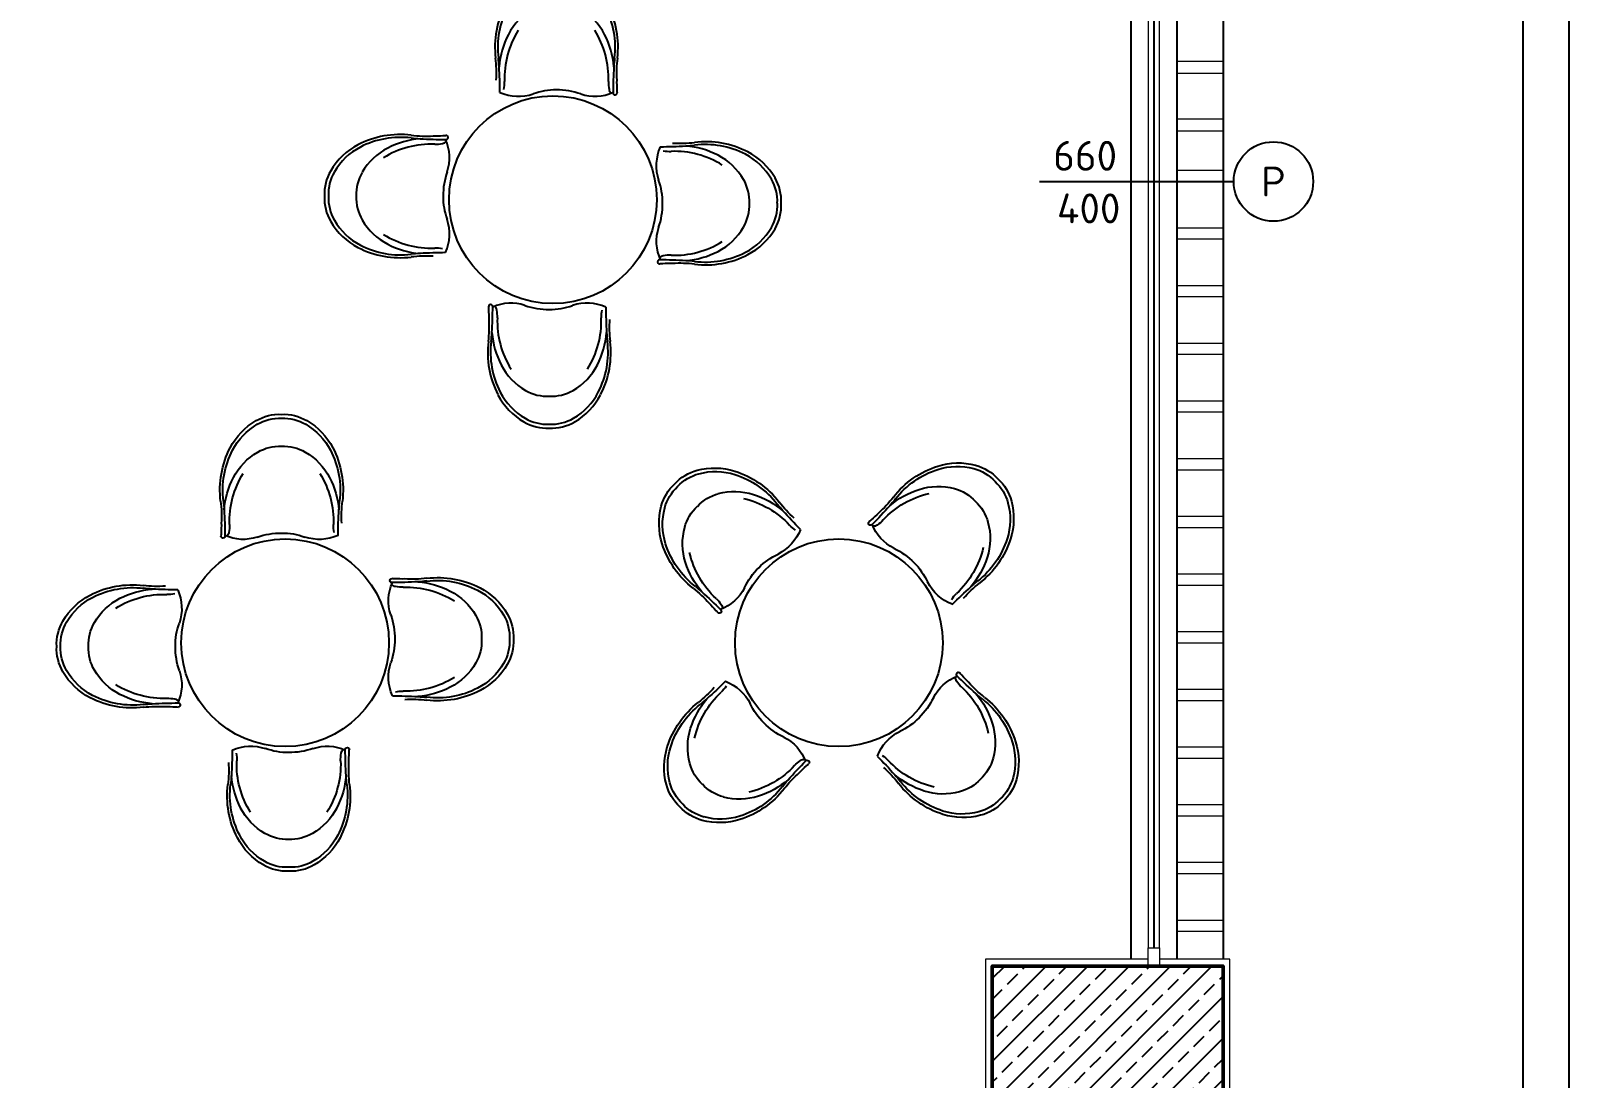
# Model space of a CAD drawing. Header units: millimetres. Extents: x 1443065 to 1517367, y 3763150 to 3779068.
# Drawn here: x 1514268 to 1514935, y 3767268 to 3767722 of the extents above; entities that cross this region are included whole.
import ezdxf
from ezdxf.enums import TextEntityAlignment as Align

# ---------------------------------------------------------------- set-up
doc = ezdxf.new("R2010")
doc.units = ezdxf.units.MM
for name, color, linetype in [('1 tefriş 2', 8, 'Continuous'), ('m-DOG_gor', 8, 'Continuous'), ('m-TAR_duvar', 8, 'Continuous'), ('m-TFR_', 1, 'Continuous'), ('m-TFR_vitrifiye', 1, 'Continuous'), ('m-YAZ_poz', 7, 'Continuous')]:
    doc.layers.add(name, color=color, linetype=linetype)
for name, color, linetype, lineweight in [('DUVAR', 2, 'Continuous', 35), ('MERDIVEN', 4, 'Continuous', 20), ('SIVA', 3, 'Continuous', 9), ('TASIYICI', 170, 'Continuous', 50)]:
    doc.layers.add(name, color=color, linetype=linetype, lineweight=lineweight)
doc.styles.add('mono', font='isocpeur.ttf')
doc.styles.get("Standard").update_dxf_attribs({"font": 'arial.ttf'})

# ---------------------------------------------------------------- blocks, each defined once
blk = doc.blocks.new('m-penpoz')
blk.add_line((0, -1.625), (0, 0))
blk.add_circle((0, 0.332), 0.332)
blk.add_attdef('POZNO', text='', height=0.18).set_placement((0, 0.332), align=Align.MIDDLE)
blk.add_attdef('HEIGHT', text='', height=0.18, rotation=90).set_placement((0.069, -1.625), align=Align.TOP_LEFT)
blk.add_attdef('WIDTH', text='', height=0.18, rotation=90).set_placement((0, -1.625), align=Align.BOTTOM_LEFT)
blk = doc.blocks.new('RR23WR23R2R')
at = {"layer": '1 tefriş 2'}
for centre, radius, start, end in [((-11.57, 36.71), 20.06, 111.12172, 153.28141), ((141.6, 218.5), 228.74, 225.47148, 228.24274), ((141.6, 218.5), 228.74, 225.47148, 228.24274), ((-7.13, 61.19), 14.33, 213.43872, 227.03628), ((-7.13, 61.19), 14.33, 213.43872, 227.03628), ((-43.67, 21.95), 39.29, 13.00908, 47.03628), ((-43.67, 21.95), 39.29, 13.00908, 47.03628), ((25.3, 87.51), 52.38, 221.55571, 231.99536), ((-39.16, 23.78), 37.25, 17.69549, 40.26844), ((22.97, 84.77), 49.98, 227.60423, 231.99536), ((22.97, 84.77), 49.98, 227.60423, 231.99536), ((-39.16, 23.78), 37.25, 17.69549, 40.26844), ((-55.63, 57.88), 28.83, 314.61258, 335.07898), ((-31.18, 15.48), 37.96, 17.69549, 51.99536), ((-31.18, 15.48), 37.96, 17.69549, 51.99536), ((-31.45, 14.9), 39.78, 17.69549, 51.99536), ((-57.67, 59.35), 31.3, 295.73852, 315.37749), ((-29.54, 26.85), 27.16, 345.0454, 17.69549), ((-29.54, 26.85), 27.16, 345.0454, 17.69549), ((-35.79, 14.25), 18.82, 116.12094, 159.76255), ((-21.38, 18.6), 27.67, 345.0454, 17.69549), ((-21.38, 18.6), 27.67, 345.0454, 17.69549), ((-21.18, 18.17), 29, 345.0454, 17.69549), ((-54.24, 20.3), 0.89, 46.07171, 232.95842), ((-216.53, -139.63), 228.74, 41.75726, 44.58898), ((-216.53, -139.63), 228.74, 41.75726, 44.58898), ((-52.98, 18.82), 2.79, 53.47976, 92.87736), ((-52.98, 18.82), 2.79, 53.47976, 92.87736), ((-59.21, 9.1), 14.33, 42.96372, 56.56128), ((-59.21, 9.1), 14.33, 42.96372, 56.56128), ((-59.19, 13.75), 7.33, 43.45485, 52.95842), ((-82.16, -14.12), 43.39, 43.72016, 49.31887), ((-85.54, -23.33), 52.38, 38.00464, 48.44429), ((-19.98, 45.64), 39.29, 222.96372, 256.99092), ((-19.98, 45.64), 39.29, 222.96372, 256.99092), ((-21.68, 24.75), 19.02, 312.64946, 345.0454), ((-21.68, 24.75), 19.02, 312.64946, 345.0454), ((-82.8, -21), 49.98, 38.00464, 42.39577), ((-21.81, 41.13), 37.25, 229.73156, 252.30451), ((-82.8, -21), 49.98, 38.00464, 42.39577), ((-21.81, 41.13), 37.25, 229.73156, 252.30451), ((-12.93, 33.42), 39.78, 218.00464, 252.30451), ((-13.51, 33.15), 37.96, 218.00464, 252.30451), ((-13.51, 33.15), 37.96, 218.00464, 252.30451), ((-22.78, 23.65), 19.02, 284.9546, 317.35054), ((-22.78, 23.65), 19.02, 284.9546, 317.35054), ((-13.37, 16.47), 19.39, 312.64946, 345.0454), ((-13.37, 16.47), 19.39, 312.64946, 345.0454), ((-12.78, 15.93), 20.31, 312.64946, 345.0454), ((-24.88, 31.51), 27.16, 252.30451, 284.9546), ((-24.88, 31.51), 27.16, 252.30451, 284.9546), ((-14.49, 15.34), 19.39, 284.9546, 317.35054), ((-14.49, 15.34), 19.39, 284.9546, 317.35054), ((-13.96, 14.75), 20.31, 284.9546, 317.35054), ((-16.63, 23.35), 27.67, 252.30451, 284.9546), ((-16.63, 23.35), 27.67, 252.30451, 284.9546), ((-16.2, 23.15), 29, 252.30451, 284.9546)]:
    blk.add_arc(centre, radius, start, end, dxfattribs=at)
blk = doc.blocks.new('*U54')
at = {"layer": 'DUVAR'}
blk.add_blockref('RR23WR23R2R', (23.65, -24.79), dxfattribs=at)
blk = doc.blocks.new('*U55')
at = {"layer": 'm-TFR_', "color": 0, "linetype": 'ByBlock', "lineweight": -2, "transparency": 16777216}
for p, rotation in [((1617816.06, 3774235.72), 180), ((1617907.63, 3774232.68), 90), ((1617813.02, 3774144.14), 270)]:
    blk.add_blockref('*U54', p, dxfattribs=dict(at, rotation=rotation))
blk.add_blockref('*U54', (1617904.6, 3774141.11), dxfattribs=at)
blk = doc.blocks.new('*U56')
at = {"layer": 'DUVAR'}
blk.add_blockref('RR23WR23R2R', (23.65, -24.79), dxfattribs=at)
blk = doc.blocks.new('*U57')
at = {"layer": 'm-TFR_', "color": 0, "linetype": 'ByBlock', "lineweight": -2, "transparency": 16777216}
for p, rotation in [((1617816.06, 3774235.72), 180), ((1617907.63, 3774232.68), 90), ((1617813.02, 3774144.14), 270)]:
    blk.add_blockref('*U56', p, dxfattribs=dict(at, rotation=rotation))
blk.add_blockref('*U56', (1617904.6, 3774141.11), dxfattribs=at)
blk = doc.blocks.new('*U66')
at = {"layer": 'DUVAR'}
blk.add_blockref('RR23WR23R2R', (23.65, -24.79), dxfattribs=at)
blk = doc.blocks.new('*U67')
at = {"layer": 'm-TFR_', "color": 0, "linetype": 'ByBlock', "lineweight": -2, "transparency": 16777216}
for p, rotation in [((1617816.06, 3774235.72), 180), ((1617907.63, 3774232.68), 90), ((1617813.02, 3774144.14), 270)]:
    blk.add_blockref('*U66', p, dxfattribs=dict(at, rotation=rotation))
blk.add_blockref('*U66', (1617904.6, 3774141.11), dxfattribs=at)

msp = doc.modelspace()

# ---------------------------------------------------------------- hatches: boundary and pattern name
at = {"layer": 'm-TAR_duvar'}
h = msp.add_hatch(dxfattribs=at)
h.set_pattern_fill('ANSI33', color=256, scale=2)
h.set_pattern_definition([(45, (-82570.414, -4962.345), (-8.98025612, 8.98025612), []), (45, (-82561.433, -4962.345), (-8.98025612, 8.98025612), [6.35, -3.175])])
h.paths.add_polyline_path([(1514785.07, 3767316.58), (1514685.07, 3767316.58), (1514685.07, 3767196.58), (1514785.07, 3767196.58)])

# ---------------------------------------------------------------- linework, layer by layer
at = {"layer": 'm-DOG_gor', "linetype": 'Continuous'}
for p, q in [((1514745.07, 3767973.58), (1514745.07, 3767319.58)), ((1514765.07, 3767973.58), (1514765.07, 3767319.58)), ((1514785.07, 3767973.58), (1514785.07, 3767319.58)), ((1514755.07, 3767968.58), (1514755.07, 3767324.58))]:
    msp.add_line(p, q, dxfattribs=at)
at = {"layer": 'm-TFR_'}
for centre in [(1514494.62, 3767648.71), (1514378.58, 3767456.7), (1514618.57, 3767456.7)]:
    msp.add_circle(centre, 45, dxfattribs=at)
at = {"layer": 'm-TFR_vitrifiye'}
for p, q in [((1514935.11, 3766436.58), (1514935.11, 3768856.58)), ((1514915.11, 3766456.58), (1514915.11, 3768836.58))]:
    msp.add_line(p, q, dxfattribs=at)
at = {"layer": 'MERDIVEN'}
for points in [[(1514752.57, 3767324.58), (1514757.57, 3767324.58), (1514757.57, 3767968.58), (1514752.57, 3767968.58)], [(1514757.57, 3767324.58), (1514757.57, 3767316.58), (1514752.57, 3767316.58), (1514752.57, 3767324.58)]]:
    msp.add_lwpolyline(points, close=True, dxfattribs=at)
at = {"layer": 'SIVA'}
for points in [[(1514785.07, 3767708.6), (1514765.07, 3767708.6), (1514765.07, 3767703.6), (1514785.07, 3767703.6)], [(1514785.07, 3767683.6), (1514765.07, 3767683.6), (1514765.07, 3767678.6), (1514785.07, 3767678.6)], [(1514785.07, 3767656.58), (1514765.07, 3767656.58), (1514765.07, 3767661.58), (1514785.07, 3767661.58)], [(1514785.07, 3767631.58), (1514765.07, 3767631.58), (1514765.07, 3767636.58), (1514785.07, 3767636.58)], [(1514785.07, 3767606.58), (1514765.07, 3767606.58), (1514765.07, 3767611.58), (1514785.07, 3767611.58)], [(1514785.07, 3767581.58), (1514765.07, 3767581.58), (1514765.07, 3767586.58), (1514785.07, 3767586.58)], [(1514785.07, 3767556.58), (1514765.07, 3767556.58), (1514765.07, 3767561.58), (1514785.07, 3767561.58)], [(1514785.07, 3767531.58), (1514765.07, 3767531.58), (1514765.07, 3767536.58), (1514785.07, 3767536.58)], [(1514785.07, 3767506.58), (1514765.07, 3767506.58), (1514765.07, 3767511.58), (1514785.07, 3767511.58)], [(1514785.07, 3767481.58), (1514765.07, 3767481.58), (1514765.07, 3767486.58), (1514785.07, 3767486.58)], [(1514785.07, 3767456.58), (1514765.07, 3767456.58), (1514765.07, 3767461.58), (1514785.07, 3767461.58)], [(1514785.07, 3767431.58), (1514765.07, 3767431.58), (1514765.07, 3767436.58), (1514785.07, 3767436.58)], [(1514785.07, 3767406.58), (1514765.07, 3767406.58), (1514765.07, 3767411.58), (1514785.07, 3767411.58)], [(1514785.07, 3767381.58), (1514765.07, 3767381.58), (1514765.07, 3767386.58), (1514785.07, 3767386.58)], [(1514785.07, 3767356.58), (1514765.07, 3767356.58), (1514765.07, 3767361.58), (1514785.07, 3767361.58)], [(1514785.07, 3767331.58), (1514765.07, 3767331.58), (1514765.07, 3767336.58), (1514785.07, 3767336.58)]]:
    msp.add_lwpolyline(points, close=True, dxfattribs=at)
for points in [[(1514752.57, 3767319.58), (1514682.07, 3767319.58), (1514682.07, 3767193.58), (1514752.57, 3767193.58)], [(1514757.57, 3767193.58), (1514788.07, 3767193.58), (1514788.07, 3767319.58), (1514757.57, 3767319.58)]]:
    msp.add_lwpolyline(points, dxfattribs=at)
at = {"layer": 'TASIYICI'}
msp.add_lwpolyline([(1514685.07, 3767196.58), (1514785.07, 3767196.58), (1514785.07, 3767316.58), (1514685.07, 3767316.58)], close=True, dxfattribs=at)

# ---------------------------------------------------------------- block references
at = {"layer": 'm-TFR_', "rotation": 315}
msp.add_blockref('*U55', (-2298259.61, 2242894.5), dxfattribs=at)
at = {"layer": 'm-TFR_', "xscale": -1}
for name, p, rotation in [('*U67', (-2298379.75, 5292200.68), 225.000153819088), ('*U57', (-103241.75, 7541645.12), 180)]:
    msp.add_blockref(name, p, dxfattribs=dict(at, rotation=rotation))
at = {"layer": 'm-YAZ_poz'}
ref = msp.add_blockref('m-penpoz', (1514789.7, 3767656.58), dxfattribs=dict(at, xscale=51.83999999999998, yscale=51.83999999999998, zscale=51.83999999999998, rotation=270.0004505966874))
ref.add_attrib('WIDTH', '660', dxfattribs={"layer": '0', "height": 12.96, "style": 'mono'}).set_placement((1514739.15, 3767657.37), align=Align.BOTTOM_RIGHT)
ref.add_attrib('HEIGHT', '400', dxfattribs={"layer": '0', "height": 12.96, "style": 'mono'}).set_placement((1514740.59, 3767634.57), align=Align.BOTTOM_RIGHT)
ref.add_attrib('POZNO', 'P', dxfattribs={"layer": '0', "height": 12.96, "style": 'mono'}).set_placement((1514806.91, 3767656.58), align=Align.MIDDLE_CENTER)

doc.saveas('drawing.dxf')
